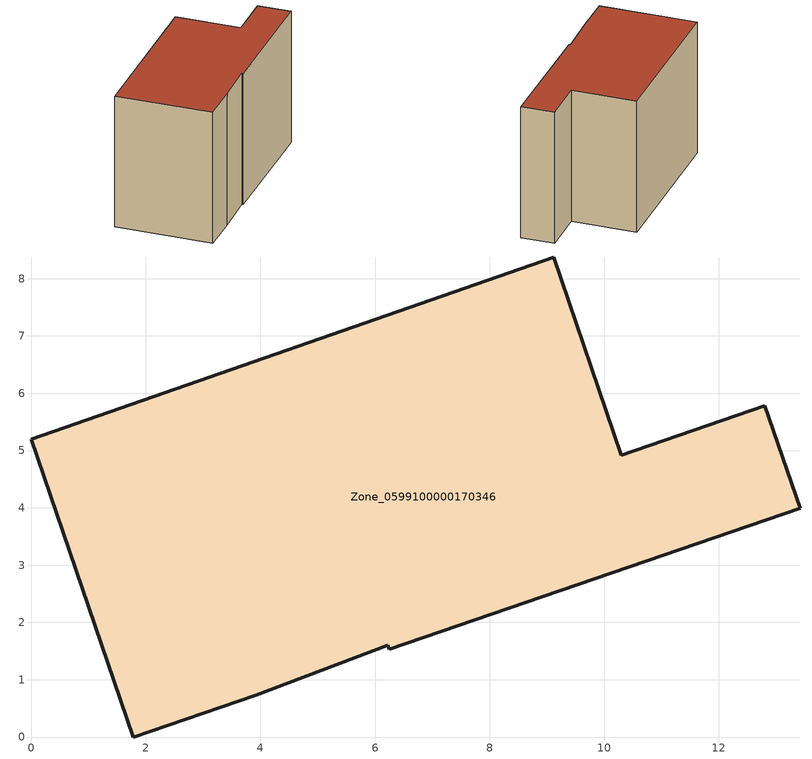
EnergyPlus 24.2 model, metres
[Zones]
Zone_0599100000170346
 floor ground (C_G): 0,5.2 9.12,8.38 10.3,4.92 12.8,5.78 13.42,3.99 6.24,1.53 6.22,1.6 3.92,0.73 1.78,0 z0
 wall outside (C_F): 6.24,1.53 13.42,3.99 12.8,5.78 10.3,4.92 9.12,8.38 0,5.2 1.78,0 3.92,0.73 6.22,1.6 6.24,1.53 z0:7.74
 roof outside (C_R): 9.12,8.38 0,5.2 1.78,0 3.92,0.73 6.22,1.6 6.24,1.53 13.42,3.99 12.8,5.78 10.3,4.92 z7.74
[BUILDING]
Pand.0599100000170346: North Axis=0; Terrain=City; Loads Convergence Tolerance Value=0.04; Temperature Convergence Tolerance Value=0.4; Solar Distribution=FullExterior; Maximum Number of Warmup Days=25; Minimum Number of Warmup Days=1
[Site:Location]
Rotterdam.The.Hague.AP_ZH_NLD Design_Conditions: Latitude=51.96; Longitude=4.45; Time Zone=1; Elevation=-4.5
[SITE:GROUNDTEMPERATURE:BUILDINGSURFACE]
18, 18, 18, 18, 18, 18, 18, 18, 18, 18, 18, 18
[MATERIAL] Thermal Absorptance=0.9; Solar Absorptance=0.7; Visible Absorptance=0.7
Name | Roughness | Thickness | Conductivity | Density | Specific Heat
G.TC.1975-1991 | MediumSmooth | 0.15 | 0.288461 | 540 | 1210
F.TC.1975-1991 | Rough | 0.3 | 0.230769 | 1920 | 840
R.TC.1975-1991 | MediumRough | 0.2 | 0.153846 | 1500 | 1000
[CONSTRUCTION]
C_G: G.TC.1975-1991
C_F: F.TC.1975-1991
C_R: R.TC.1975-1991
[ZONE]
Zone_0599100000170346: Type=1; Multiplier=1; Ceiling Height=Autocalculate; Volume=Autocalculate; Floor Area=autocalculate; Part of Total Floor Area=Yes
[ZONEINFILTRATION:DESIGNFLOWRATE]
Infil_Zone_0599100000170346: Zone or ZoneList or Space or SpaceList=Zone_0599100000170346; Schedule=AlwaysOn; Design Flow Rate Calculation Method=Flow/Area; Flow Rate per Floor Area=0.003; Constant Term Coefficient=1; Temperature Term Coefficient=0; Velocity Term Coefficient=0; Velocity Squared Term Coefficient=0
[HVACTEMPLATE:ZONE:IDEALLOADSAIRSYSTEM]
Zone_0599100000170346: Maximum Heating Supply Air Temperature=50; Minimum Cooling Supply Air Temperature=13; Maximum Heating Supply Air Humidity Ratio=0.0156; Minimum Cooling Supply Air Humidity Ratio=0.0077; Heating Limit=NoLimit; Cooling Limit=NoLimit; Dehumidification Control Type=ConstantSensibleHeatRatio; Cooling Sensible Heat Ratio=0.7; Dehumidification Setpoint=60; Humidification Control Type=None; Humidification Setpoint=30; Outdoor Air Method=None; Outdoor Air Flow Rate per Person=0.00944; Outdoor Air Flow Rate per Zone Floor Area=0; Outdoor Air Flow Rate per Zone=0; Demand Controlled Ventilation Type=None; Outdoor Air Economizer Type=NoEconomizer; Heat Recovery Type=None; Sensible Heat Recovery Effectiveness=0.7; Latent Heat Recovery Effectiveness=0.65
[ZONECONTROL:THERMOSTAT]
ThermostatControl_Zone_0599100000170346: Zone or ZoneList=Zone_0599100000170346; Control Type Schedule=DualSetpointControlType; Control 1=Thermostat_Zone_0599100000170346; Temperature Difference Between Cutout And Setpoint=0
[THERMOSTATSETPOINT:DUALSETPOINT]
Thermostat_Zone_0599100000170346: Heating Setpoint Temperature Schedule=HeatingSetpoint_Zone_0599100000170346; Cooling Setpoint Temperature Schedule=CoolingSetpoint_Zone_0599100000170346
[SCHEDULE:COMPACT]
HeatingSetpoint_Zone_0599100000170346: Through: 12/31, For: AllDays, Until: 24:00, 21
CoolingSetpoint_Zone_0599100000170346: Through: 12/31, For: AllDays, Until: 24:00, 24
DualSetpointControlType: Through: 12/31, For: AllDays, Until: 24:00, 4
AlwaysOn: Through: 12/31, For: AllDays, Until: 24:00, 1
